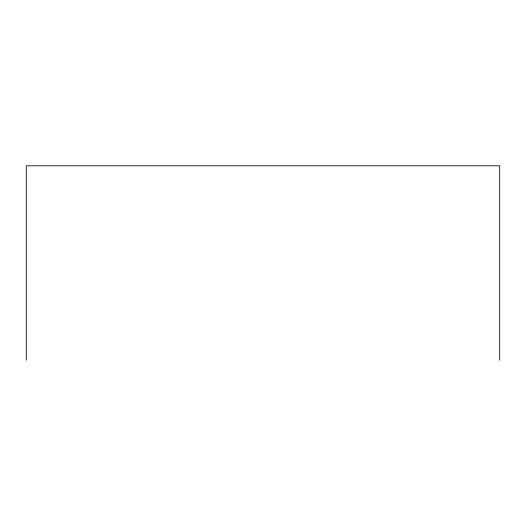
<?xml version="1.0" encoding="UTF-8"?>
<svg xmlns="http://www.w3.org/2000/svg" width="526" height="526" viewBox="0 0 526 526"><rect width="100%" height="100%" fill="white"/><g stroke="black" fill="none" stroke-linecap="round" stroke-linejoin="round"><path stroke-width="0.79" d="M499.7 360.205L499.7 165.795L26.3 165.795L26.3 360.205"/></g></svg>
